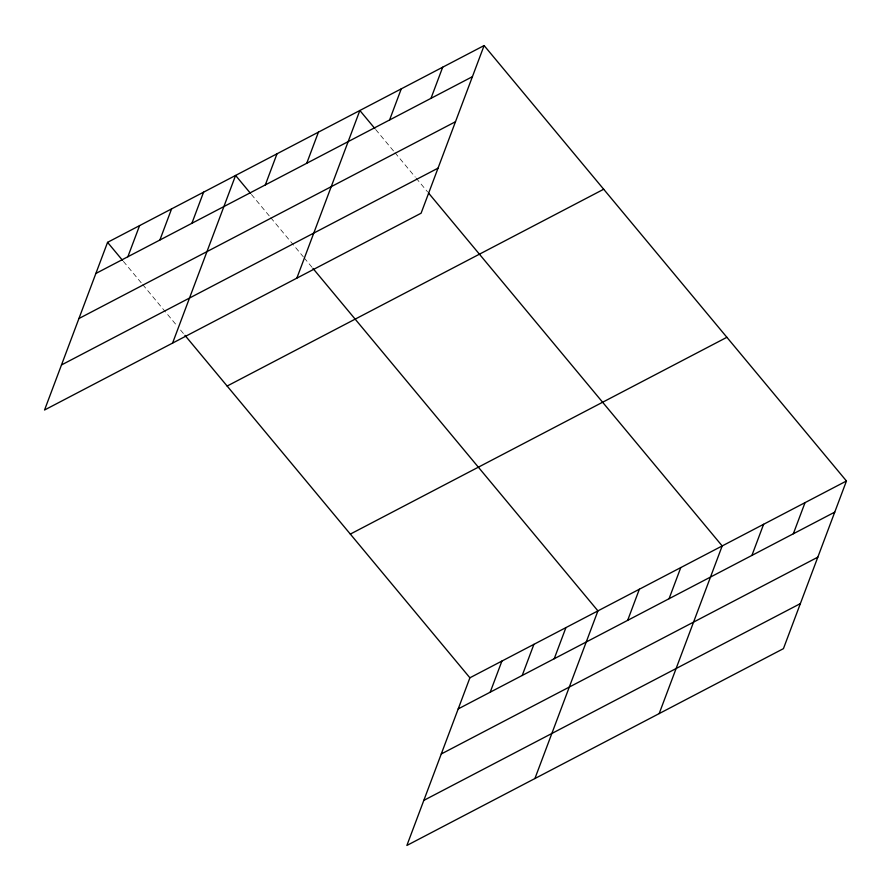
<?xml version="1.0" encoding="UTF-8"?>
<svg xmlns="http://www.w3.org/2000/svg" width="891" height="891" viewBox="0 0 891 891"><rect width="100%" height="100%" fill="white"/><g stroke="black" fill="none" stroke-linecap="round" stroke-linejoin="round"><path stroke-width="0.67" stroke-dasharray="4.46 3.34" d="M375.679 129.518L394.145 151.704M395.025 152.762L415.239 177.064M416.119 178.122L427.557 191.855M251.418 194.461L269.884 216.647M270.764 217.705L303.296 256.797M304.165 257.855L312.084 267.367M123.392 261.375L141.858 283.561M142.738 284.619L177.019 325.816M180.539 330.049L184.058 334.27"/><path stroke-width="1.34" d="M484.114 45.552L107.566 242.352L44.55 410.005L421.098 213.205L484.114 45.552L846.45 480.995L783.434 648.648L406.886 845.448L469.902 677.795L846.45 480.995M127.87 256.742L139.575 225.623M159.879 240.024L171.584 208.895M191.888 223.296L203.582 192.166M172.576 343.091L235.592 175.438L250.538 193.403M265.318 184.916L277.012 153.787M306.738 163.265L318.432 132.146M296.837 278.148L359.853 110.495L374.799 128.46M389.579 119.973L401.273 88.844M430.999 98.322L442.693 67.204M490.206 692.196L501.911 661.066M522.215 675.467L533.909 644.338M554.224 658.739L565.919 627.609M534.912 778.534L597.928 610.881L312.964 268.425M627.654 620.359L639.348 589.229M669.074 598.707L680.769 567.589M659.173 713.591L722.189 545.938L428.437 192.913M751.915 555.416L763.609 524.287M793.335 533.765L805.03 502.647M95.872 273.47L472.419 76.682M78.931 318.533L455.479 121.733M61.49 364.954L438.038 168.154M227.138 386.048L603.686 189.248M350.33 534.099L726.878 337.299M458.197 708.913L834.756 512.125M441.268 753.975L817.815 557.176M423.815 800.396L800.363 603.597M107.566 242.352L122.513 260.317M184.938 335.328L469.902 677.795"/></g></svg>
